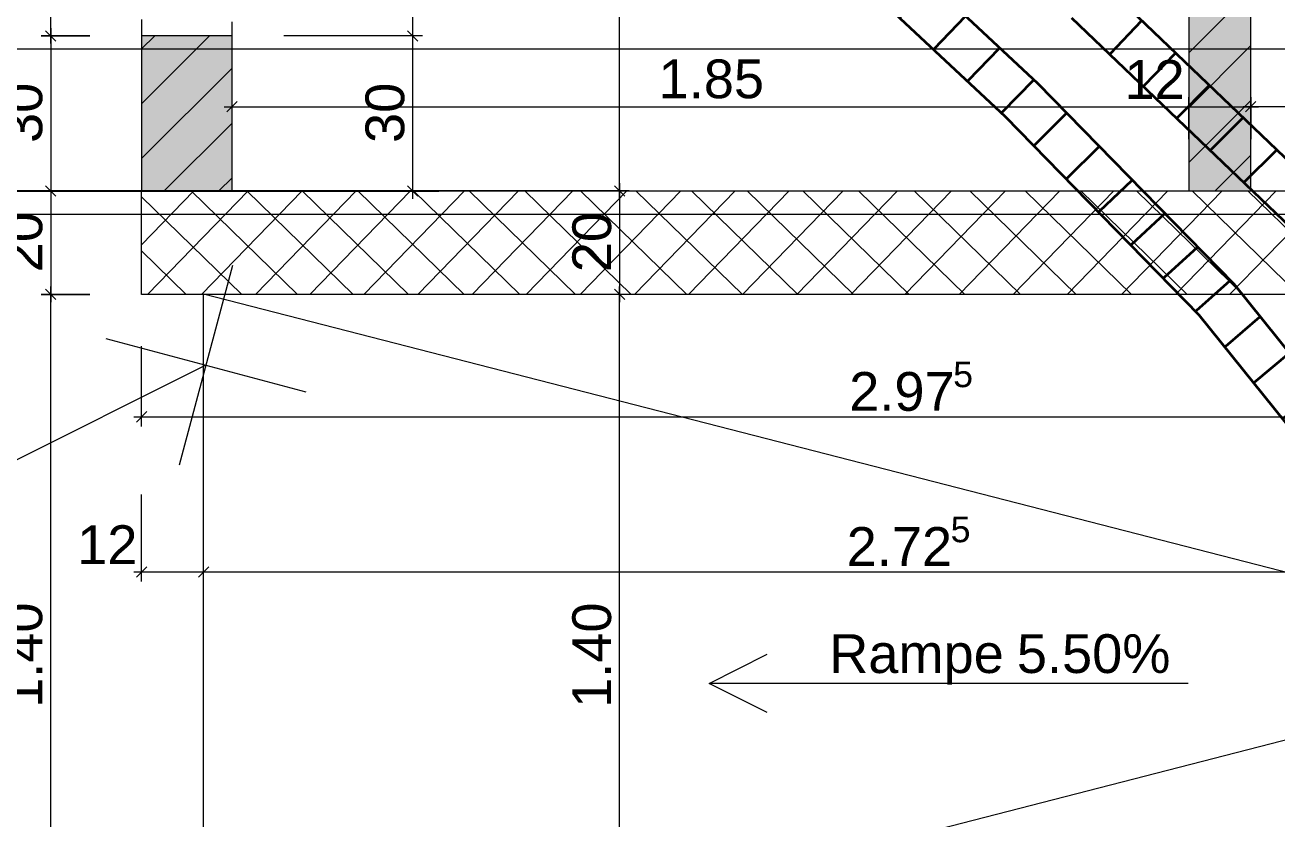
# Model space of a CAD drawing. Extents: x 0 to 1189, y 0 to 841.
# Drawn here: x 161.24 to 209.65, y 610.44 to 641.16 of the extents above; entities that cross this region are included whole.
import ezdxf
from ezdxf.lldxf.tags import DXFTag

# ---------------------------------------------------------------- set-up
doc = ezdxf.new("R2010")
doc.units = 0
doc.layers.get('0').update_dxf_attribs({"lineweight": 35})
for name, color, linetype, lineweight in [('211.5 Stahlbeton Kontur', 7, 'Continuous', 25), ('211.5 Stahlbeton Schraffur', 7, 'Continuous', 25), ('211.6 Mauerwerk Kontur', 7, 'Continuous', 25), ('255 Plangrafiken', 7, 'Continuous', 25), ('273.0 Innentüren', 7, 'Continuous', 25), ('Bemassung', 7, 'Continuous', 25), ('Gebäude Kontur', 7, 'Continuous', 25), ('Hilfskörper', 7, 'Continuous', 25), ('Höhenkoten', 7, 'Continuous', 25)]:
    doc.layers.add(name, color=color, linetype=linetype, lineweight=lineweight)
doc.layers.add('L_Abluft_eingelegt', color=7, linetype='fein_strichliert', lineweight=35, true_color=0xffcc00)
doc.layers.add('L_Mass', color=5, linetype='Continuous', lineweight=25, true_color=0x0000ff)
doc.styles.get("Standard").update_dxf_attribs({"font": 'arial.ttf'})
tags = doc.linetypes.add('fein_strichliert', pattern=[4, 1, -2, 1]).pattern_tags.tags
tags[8:9] = [DXFTag(74, 4), DXFTag(75, 0), DXFTag(340, '0'), DXFTag(46, 0.0), DXFTag(50, 0.0), DXFTag(44, 0.0), DXFTag(45, 0.0)]
tags[6:7] = [DXFTag(74, 4), DXFTag(75, 0), DXFTag(340, '0'), DXFTag(46, 0.0), DXFTag(50, 0.0), DXFTag(44, 0.0), DXFTag(45, 0.0)]
tags[4:5] = [DXFTag(74, 4), DXFTag(75, 0), DXFTag(340, '0'), DXFTag(46, 0.0), DXFTag(50, 0.0), DXFTag(44, 0.0), DXFTag(45, 0.0)]
tags = doc.linetypes.add('Strichlin_lang', pattern=[0.5, 0.3, -0.2]).pattern_tags.tags
tags[6:7] = [DXFTag(74, 4), DXFTag(75, 0), DXFTag(340, '0'), DXFTag(46, 1.0), DXFTag(50, 0.0), DXFTag(44, 0.0), DXFTag(45, 0.0)]
tags[4:5] = [DXFTag(74, 4), DXFTag(75, 0), DXFTag(340, '0'), DXFTag(46, 1.0), DXFTag(50, 0.0), DXFTag(44, 0.0), DXFTag(45, 0.0)]
tags = doc.linetypes.add('Wipeout_Contour', pattern=[1, 0, -1]).pattern_tags.tags
tags[6:7] = [DXFTag(74, 4), DXFTag(75, 0), DXFTag(340, '0'), DXFTag(46, 1.0), DXFTag(50, 0.0), DXFTag(44, 0.0), DXFTag(45, 0.0)]
tags[4:5] = [DXFTag(74, 4), DXFTag(75, 0), DXFTag(340, '0'), DXFTag(46, 1.0), DXFTag(50, 0.0), DXFTag(44, 0.0), DXFTag(45, 0.0)]

# ---------------------------------------------------------------- blocks, each defined once
blk = doc.blocks.new('Referenz-A0SO6TOG06', base_point=(4.401, 96.704))
at = {"layer": '211.5 Stahlbeton Kontur', "color": 0, "lineweight": 18}
for p, q in [((165.742, 634.741), (225.24, 634.741)), ((165.742, 630.74), (165.742, 634.741)), ((225.24, 630.74), (165.742, 630.74))]:
    blk.add_line(p, q, dxfattribs=at)
at = {"layer": '211.5 Stahlbeton Schraffur', "color": 0, "lineweight": 13}
for p, q in [((165.742, 632.658), (167.769, 634.741)), ((169.619, 630.74), (165.742, 634.512)), ((165.968, 630.74), (169.862, 634.741)), ((171.77, 630.74), (167.657, 634.741)), ((168.061, 630.74), (171.954, 634.741)), ((173.921, 630.74), (169.808, 634.741)), ((170.154, 630.74), (174.047, 634.741)), ((176.072, 630.74), (171.959, 634.741)), ((172.246, 630.74), (176.14, 634.741)), ((178.223, 630.74), (174.11, 634.741)), ((174.339, 630.74), (178.233, 634.741)), ((180.374, 630.74), (176.261, 634.741)), ((176.432, 630.74), (180.326, 634.741)), ((182.525, 630.74), (178.412, 634.741)), ((178.525, 630.74), (182.419, 634.741)), ((184.676, 630.74), (180.563, 634.741)), ((180.618, 630.74), (184.511, 634.741)), ((182.711, 630.74), (186.604, 634.741)), ((186.827, 630.74), (182.714, 634.741)), ((184.803, 630.74), (188.697, 634.741)), ((188.978, 630.74), (184.865, 634.741)), ((186.896, 630.74), (190.79, 634.741)), ((191.129, 630.74), (187.016, 634.741)), ((188.989, 630.74), (192.883, 634.741)), ((193.28, 630.74), (189.167, 634.741)), ((191.082, 630.74), (194.976, 634.741)), ((195.431, 630.74), (191.318, 634.741)), ((193.175, 630.74), (197.068, 634.741)), ((197.582, 630.74), (193.469, 634.741)), ((195.268, 630.74), (199.161, 634.741)), ((199.733, 630.74), (195.62, 634.741)), ((197.36, 630.74), (201.254, 634.741)), ((201.884, 630.74), (197.771, 634.741)), ((199.453, 630.74), (203.347, 634.741)), ((204.035, 630.74), (199.922, 634.741)), ((201.546, 630.74), (205.44, 634.741)), ((206.186, 630.74), (202.073, 634.741)), ((203.639, 630.74), (207.532, 634.741)), ((208.337, 630.74), (204.224, 634.741)), ((205.732, 630.74), (209.625, 634.741)), ((210.488, 630.74), (206.375, 634.741)), ((207.825, 630.74), (211.718, 634.741)), ((212.639, 630.74), (208.526, 634.741)), ((167.468, 630.74), (165.742, 632.419))]:
    blk.add_line(p, q, dxfattribs=at)
at = {"layer": '211.6 Mauerwerk Kontur', "color": 0, "lineweight": 18}
for p, q in [((206.245, 728.44), (206.242, 634.74)), ((208.642, 634.74), (208.645, 728.44)), ((165.742, 640.741), (165.742, 634.741)), ((169.242, 640.741), (165.742, 640.741)), ((169.242, 634.741), (169.242, 640.741)), ((165.742, 634.741), (169.242, 634.741)), ((206.242, 634.74), (208.642, 634.74))]:
    blk.add_line(p, q, dxfattribs=at)
at = {"layer": '255 Plangrafiken', "color": 0, "linetype": 'Wipeout_Contour', "lineweight": 0, "ltscale": 25.640941}
for p, q in [((206.245, 728.44), (206.242, 634.74)), ((208.642, 634.74), (208.645, 728.44)), ((206.242, 634.74), (208.642, 634.74))]:
    blk.add_line(p, q, dxfattribs=at)
at = {"layer": '255 Plangrafiken', "color": 0, "lineweight": 13}
for p, q in [((206.242, 640.084), (208.642, 642.484)), ((165.742, 640.234), (166.25, 640.741)), ((165.742, 638.113), (168.371, 640.741)), ((206.242, 637.962), (208.642, 640.363)), ((165.742, 635.991), (169.242, 639.491)), ((206.242, 635.841), (208.642, 638.241)), ((166.613, 634.741), (169.242, 637.37)), ((207.262, 634.74), (208.642, 636.12)), ((168.735, 634.741), (169.242, 635.248))]:
    blk.add_line(p, q, dxfattribs=at)
at = {"layer": '255 Plangrafiken', "color": 0, "linetype": 'Wipeout_Contour', "lineweight": 0, "ltscale": 24.14898}
for p, q in [((169.242, 640.741), (165.742, 640.741)), ((165.742, 640.741), (165.742, 634.741)), ((169.242, 634.741), (169.242, 640.741)), ((165.742, 634.741), (169.242, 634.741))]:
    blk.add_line(p, q, dxfattribs=at)
at = {"layer": '255 Plangrafiken', "color": 7, "linetype": 'Wipeout_Contour', "lineweight": 0, "ltscale": 25.640941, "true_color": 0xffffff}
for points in [[(208.642, 634.74), (206.242, 634.74), (208.645, 728.44)], [(206.242, 634.74), (208.645, 728.44), (206.245, 728.44)], [(208.642, 634.74), (208.642, 634.74), (206.242, 634.74)]]:
    blk.add_solid(points, dxfattribs=at)
at = {"layer": '255 Plangrafiken', "color": 7, "linetype": 'Wipeout_Contour', "lineweight": 0, "ltscale": 24.14898, "true_color": 0xffffff}
for points in [[(169.242, 634.741), (165.742, 634.741), (169.242, 640.741)], [(165.742, 634.741), (169.242, 640.741), (165.742, 640.741)], [(169.242, 640.741), (165.742, 640.741), (165.742, 640.741)], [(169.242, 634.741), (169.242, 634.741), (165.742, 634.741)]]:
    blk.add_solid(points, dxfattribs=at)
at = {"layer": '273.0 Innentüren', "color": 0, "lineweight": 13}
for p, q in [((165.742, 641.381), (165.742, 640.741)), ((169.242, 640.741), (169.242, 641.281))]:
    blk.add_line(p, q, dxfattribs=at)
at = {"layer": 'Bemassung', "color": 0, "lineweight": 13}
for p, q in [((184.23, 634.741), (184.23, 728.441)), ((162.23, 640.741), (162.23, 660.341)), ((176.23, 640.741), (176.23, 660.341)), ((163.742, 640.741), (161.855, 640.741)), ((161.855, 640.741), (163.742, 640.741)), ((162.03, 640.941), (162.43, 640.541)), ((162.43, 640.541), (162.03, 640.941)), ((162.23, 641.041), (162.23, 640.741)), ((162.23, 640.441), (162.23, 640.741)), ((162.23, 640.741), (162.23, 634.741)), ((176.605, 640.741), (171.242, 640.741)), ((176.605, 640.741), (171.242, 640.741)), ((176.43, 640.541), (176.03, 640.941)), ((176.03, 640.941), (176.43, 640.541)), ((176.23, 640.741), (176.23, 641.041)), ((176.23, 634.741), (176.23, 640.741)), ((176.23, 640.441), (176.23, 640.741)), ((169.442, 638.201), (169.042, 637.801)), ((169.242, 636.741), (169.242, 638.376)), ((206.042, 637.801), (206.442, 638.201)), ((206.442, 638.201), (206.042, 637.801)), ((206.242, 636.741), (206.242, 638.376)), ((206.242, 636.74), (206.242, 638.376)), ((208.442, 637.801), (208.842, 638.201)), ((208.842, 638.201), (208.442, 637.801)), ((208.642, 636.74), (208.642, 638.376)), ((208.642, 638.376), (208.642, 636.741)), ((168.942, 638.001), (169.242, 638.001)), ((169.242, 638.001), (206.242, 638.001)), ((205.942, 638.001), (206.242, 638.001)), ((206.242, 638.001), (206.542, 638.001)), ((206.242, 638.001), (208.642, 638.001)), ((208.642, 638.001), (208.342, 638.001)), ((208.642, 638.001), (208.942, 638.001)), ((225.24, 638.001), (208.642, 638.001)), ((162.43, 634.541), (162.03, 634.941)), ((162.03, 634.941), (162.43, 634.541)), ((162.23, 635.041), (162.23, 634.741)), ((176.03, 634.941), (176.43, 634.541)), ((184.03, 634.941), (184.43, 634.541)), ((184.431, 634.541), (184.031, 634.941)), ((184.231, 635.041), (184.231, 634.741)), ((161.855, 634.741), (163.742, 634.741)), ((161.855, 634.741), (163.742, 634.741)), ((162.23, 634.741), (162.23, 630.74)), ((162.23, 634.741), (162.23, 634.441)), ((176.605, 634.741), (171.242, 634.741)), ((173.742, 634.741), (184.606, 634.741)), ((176.23, 634.441), (176.23, 634.741)), ((184.605, 634.741), (177.242, 634.741)), ((184.23, 634.441), (184.23, 634.741)), ((184.231, 634.741), (184.231, 630.741)), ((162.43, 630.54), (162.03, 630.94)), ((162.03, 630.94), (162.43, 630.54)), ((162.23, 630.74), (162.23, 631.04)), ((184.43, 630.54), (184.03, 630.94)), ((184.031, 630.941), (184.431, 630.541)), ((184.23, 630.74), (184.23, 631.04)), ((163.742, 630.74), (161.855, 630.74)), ((161.855, 630.74), (163.742, 630.74)), ((162.23, 602.741), (162.23, 630.74)), ((162.23, 630.74), (162.23, 630.44)), ((173.742, 630.741), (184.606, 630.741)), ((184.605, 630.74), (173.742, 630.74)), ((184.23, 602.741), (184.23, 630.74)), ((184.231, 630.741), (184.231, 630.441)), ((165.742, 625.626), (165.742, 628.74)), ((165.942, 626.201), (165.542, 625.801)), ((165.442, 626.001), (165.742, 626.001)), ((165.742, 626.001), (225.24, 626.001)), ((165.742, 619.626), (165.742, 623.001)), ((168.142, 619.626), (168.142, 623.001)), ((168.143, 619.626), (168.143, 623.001)), ((165.442, 620.001), (165.742, 620.001)), ((165.942, 620.201), (165.542, 619.801)), ((165.742, 620.001), (168.142, 620.001)), ((167.843, 620.001), (168.143, 620.001)), ((167.942, 619.801), (168.342, 620.201)), ((168.343, 620.201), (167.943, 619.801)), ((168.142, 620.001), (168.442, 620.001)), ((168.143, 620.001), (222.643, 620.001))]:
    blk.add_line(p, q, dxfattribs=at)
at = {"layer": 'Gebäude Kontur', "color": 0, "linetype": 'Strichlin_lang', "lineweight": 13, "ltscale": 0.13}
for p, q in [((125.943, 640.242), (289.943, 640.237)), ((132.351, 633.842), (296.343, 633.837))]:
    blk.add_line(p, q, dxfattribs=at)
at = {"layer": 'Hilfskörper', "color": 0, "lineweight": 13}
for p, q in [((222.641, 616.74), (168.143, 630.741)), ((168.143, 630.741), (222.641, 630.741)), ((168.143, 602.74), (168.143, 630.741)), ((222.641, 616.739), (168.142, 602.741))]:
    blk.add_line(p, q, dxfattribs=at)
at = {"layer": 'Höhenkoten', "color": 0, "lineweight": 13}
for p, q in [((169.265, 631.862), (167.194, 624.135)), ((164.366, 629.034), (172.093, 626.963)), ((168.23, 627.999), (160.23, 624.001)), ((187.693, 615.688), (189.943, 616.813)), ((189.943, 614.563), (187.693, 615.688)), ((206.218, 615.688), (187.693, 615.688))]:
    blk.add_line(p, q, dxfattribs=at)
at = {"layer": 'Bemassung', "color": 0, "linetype": 'Continuous', "lineweight": 13, "ltscale": 0.13, "attachment_point": 1}
for s, insert, char_height in [('{\\fArial;1.85}', (185.74, 639.829), 1.5), ('{\\fArial;12}', (203.754, 639.805), 1.5), ('{\\fArial;5}', (197.132, 628.139), 0.99), ('{\\fArial;2.97}', (193.111, 627.734), 1.5), ('{\\fArial;12}', (163.254, 621.805), 1.5), ('{\\fArial;2.72}', (193.014, 621.735), 1.5), ('{\\fArial;5}', (197.034, 622.14), 0.99)]:
    blk.add_mtext(s, dxfattribs=dict(at, insert=insert, char_height=char_height))
at = {"layer": 'Bemassung', "color": 0, "linetype": 'Continuous', "lineweight": 13, "ltscale": 0.13, "char_height": 1.5, "attachment_point": 1, "rotation": 90}
for s, insert in [('{\\fArial;30}', (160.403, 636.597)), ('{\\fArial;30}', (174.403, 636.597)), ('{\\fArial;20}', (160.403, 631.596)), ('{\\fArial;20}', (182.404, 631.597)), ('{\\fArial;1.40}', (160.401, 614.739)), ('{\\fArial;1.40}', (182.401, 614.739))]:
    blk.add_mtext(s, dxfattribs=dict(at, insert=insert))
at = {"layer": 'Höhenkoten', "color": 0, "lineweight": 13, "char_height": 1.5, "attachment_point": 1}
for s, insert in [('{\\fArial;Rampe}', (192.338, 617.589)), ('{\\fArial;5.50%}', (199.595, 617.589))]:
    blk.add_mtext(s, dxfattribs=dict(at, insert=insert))
blk = doc.blocks.new('Lüftungsrohr ComfoTube 90_ Rolle à 50 m-A0SO6TTY06', base_point=(180.34, 582.96))
at = {"color": 0, "linetype": 'ByBlock', "lineweight": -2, "ltscale": 0.35}
for p, q in [((184.244, 653.555), (184.477, 653.788)), ((184.477, 653.788), (184.562, 653.873)), ((184.562, 653.873), (192.479, 646.312)), ((183.926, 653.236), (183.608, 652.918)), ((183.926, 653.236), (184.244, 653.555)), ((183.375, 652.685), (183.29, 652.6)), ((183.608, 652.918), (183.375, 652.685)), ((183.29, 652.6), (191.243, 645.004)), ((185.842, 652.613), (184.613, 651.373)), ((187.141, 651.373), (185.918, 650.127)), ((188.44, 650.133), (187.222, 648.881)), ((189.739, 648.892), (188.527, 647.635)), ((191.037, 647.652), (189.832, 646.389)), ((192.336, 646.412), (191.136, 645.143)), ((192.479, 646.312), (200.398, 638.906)), ((191.243, 645.004), (199.14, 637.62)), ((193.651, 645.18), (192.449, 643.914)), ((194.968, 643.948), (193.761, 642.686)), ((196.284, 642.717), (195.074, 641.458)), ((197.6, 641.486), (196.387, 640.23)), ((198.917, 640.255), (197.7, 639.003)), ((200.233, 639.024), (199.013, 637.775)), ((200.398, 638.906), (207.987, 631.146)), ((201.505, 637.736), (200.271, 636.501)), ((199.14, 637.62), (206.638, 629.952)), ((202.771, 636.442), (201.522, 635.222)), ((204.037, 635.148), (202.773, 633.942)), ((205.302, 633.853), (204.025, 632.663)), ((206.568, 632.558), (205.276, 631.384)), ((207.833, 631.264), (206.528, 630.105)), ((207.987, 631.146), (214.888, 622.54)), ((206.638, 629.952), (213.426, 621.487)), ((208.981, 629.863), (207.66, 628.722)), ((210.115, 628.449), (208.778, 627.326)), ((211.249, 627.036), (209.896, 625.931)), ((212.382, 625.622), (211.015, 624.536)), ((213.516, 624.208), (212.134, 623.142)), ((214.649, 622.795), (213.252, 621.747)), ((214.888, 622.54), (217.987, 617.738)), ((213.426, 621.487), (216.436, 616.823)), ((215.669, 621.28), (214.24, 620.276)), ((216.662, 619.743), (215.199, 618.789)), ((217.654, 618.205), (216.159, 617.302)), ((217.987, 617.738), (220.777, 612.546)), ((216.436, 616.823), (219.155, 611.762)), ((218.557, 616.621), (217.037, 615.761)), ((219.42, 615.015), (217.879, 614.195)), ((220.282, 613.41), (218.72, 612.629)), ((220.777, 612.546), (223.219, 606.892)), ((219.155, 611.762), (221.536, 606.25)), ((221.081, 611.774), (219.499, 611.033)), ((221.804, 610.101), (220.204, 609.401)), ((222.526, 608.428), (220.909, 607.769)), ((223.237, 606.751), (221.604, 606.133)), ((223.219, 606.892), (225.265, 600.73)), ((221.536, 606.25), (223.542, 600.208)), ((223.808, 605.031), (222.167, 604.437)), ((224.38, 603.31), (222.73, 602.74)), ((224.951, 601.59), (223.293, 601.044)), ((225.265, 600.73), (225.669, 599.256)), ((223.542, 600.208), (223.928, 598.8)), ((225.483, 599.834), (223.804, 599.356)), ((225.669, 599.256), (226.04, 597.773)), ((223.928, 598.8), (224.284, 597.375)), ((225.944, 598.046), (224.241, 597.658)), ((226.04, 597.773), (226.641, 594.829)), ((224.284, 597.375), (224.864, 594.538)), ((226.322, 596.255), (224.607, 595.927)), ((226.641, 594.829), (226.993, 591.975)), ((224.864, 594.538), (225.194, 591.862)), ((226.66, 594.454), (224.934, 594.192)), ((226.887, 592.613), (225.147, 592.46)), ((185.851, 592.081), (183.698, 591.634)), ((184.99, 590.092), (184.645, 591.804)), ((188.362, 592.071), (185.851, 592.081)), ((186.634, 590.306), (186.553, 592.051)), ((188.325, 590.289), (188.46, 592.03)), ((191.169, 591.702), (188.362, 592.071)), ((190.022, 590.065), (190.332, 591.784)), ((200.672, 589.263), (191.169, 591.702)), ((225.194, 591.862), (225.202, 589.457)), ((226.993, 591.975), (227.001, 589.344)), ((183.698, 591.634), (182.714, 591.167)), ((191.742, 589.725), (192.137, 591.425)), ((182.714, 591.167), (181.88, 590.537)), ((183.596, 589.616), (182.671, 591.097)), ((193.48, 589.278), (193.886, 590.976)), ((226.97, 590.756), (225.224, 590.726)), ((181.88, 590.537), (181.206, 589.724)), ((186.032, 590.281), (184.275, 589.916)), ((188.24, 590.272), (186.032, 590.281)), ((190.827, 589.932), (188.24, 590.272)), ((195.218, 588.832), (195.635, 590.528)), ((184.275, 589.916), (183.652, 589.621)), ((200.187, 587.529), (190.827, 589.932)), ((196.955, 588.386), (197.384, 590.079)), ((181.206, 589.724), (180.719, 588.745)), ((182.643, 588.638), (181.139, 589.524)), ((183.652, 589.621), (183.132, 589.227)), ((198.693, 587.94), (199.133, 589.63)), ((203.21, 588.492), (200.672, 589.263)), ((225.202, 589.457), (225.07, 588.442)), ((227.001, 589.344), (226.841, 588.103)), ((183.132, 589.227), (182.724, 588.736)), ((200.427, 587.485), (200.882, 589.17)), ((226.911, 588.86), (225.174, 589.03)), ((180.719, 588.745), (180.432, 587.618)), ((182.724, 588.736), (182.416, 588.115)), ((202.129, 586.968), (202.624, 588.642)), ((205.734, 587.725), (203.21, 588.492)), ((225.07, 588.442), (224.837, 587.528)), ((182.416, 588.115), (182.214, 587.327)), ((203.846, 586.446), (204.351, 588.117)), ((226.841, 588.103), (226.553, 586.974)), ((180.432, 587.618), (180.34, 586.382)), ((182.181, 587.262), (180.453, 587.514)), ((182.214, 587.327), (182.139, 586.315)), ((202.687, 586.77), (200.187, 587.529)), ((205.572, 585.924), (206.071, 587.597)), ((208.229, 586.986), (205.734, 587.725)), ((224.837, 587.528), (224.636, 587.017)), ((226.501, 586.92), (224.84, 587.456)), ((207.305, 585.411), (207.791, 587.088)), ((210.667, 586.305), (208.229, 586.986)), ((224.636, 587.017), (224.392, 586.565)), ((226.553, 586.974), (226.271, 586.257)), ((180.34, 586.382), (180.34, 586.195)), ((180.46, 586.349), (180.34, 586.349)), ((180.79, 586.349), (180.46, 586.349)), ((181.24, 586.349), (180.79, 586.349)), ((181.24, 586.349), (181.69, 586.349)), ((181.69, 586.349), (182.019, 586.349)), ((182.019, 586.349), (182.14, 586.349)), ((205.217, 586.001), (202.687, 586.77)), ((209.046, 584.918), (209.513, 586.6)), ((224.392, 586.565), (224.123, 586.199)), ((180.34, 586.195), (180.34, 586.043)), ((180.46, 586.145), (180.34, 586.042)), ((180.34, 586.043), (180.34, 585.891)), ((180.34, 586.042), (180.46, 585.94)), ((180.34, 585.891), (180.34, 585.736)), ((180.79, 586.219), (180.46, 586.145)), ((180.46, 585.94), (180.79, 585.866)), ((181.24, 586.247), (180.79, 586.219)), ((180.79, 585.866), (181.24, 585.838)), ((181.69, 586.219), (181.24, 586.247)), ((181.24, 585.838), (181.69, 585.866)), ((182.019, 586.145), (181.69, 586.219)), ((181.69, 585.866), (182.019, 585.94)), ((182.14, 586.042), (182.019, 586.145)), ((182.019, 585.94), (182.14, 586.042)), ((182.139, 586.315), (182.139, 586.194)), ((182.139, 586.194), (182.139, 586.042)), ((182.139, 586.042), (182.139, 585.89)), ((182.139, 585.89), (182.139, 585.736)), ((207.732, 585.257), (205.217, 586.001)), ((212.554, 585.823), (210.667, 586.305)), ((210.797, 584.443), (211.237, 586.132)), ((224.123, 586.199), (223.489, 585.633)), ((225.448, 585.019), (224.176, 586.215)), ((226.271, 586.257), (225.916, 585.6)), ((180.46, 585.736), (180.34, 585.736)), ((180.79, 585.736), (180.46, 585.736)), ((181.24, 585.736), (180.79, 585.736)), ((181.24, 585.736), (181.69, 585.736)), ((181.69, 585.736), (182.019, 585.736)), ((182.019, 585.736), (182.14, 585.736)), ((214.367, 585.413), (212.554, 585.823)), ((212.565, 584.003), (212.962, 585.704)), ((216.091, 585.09), (214.367, 585.413)), ((223.489, 585.633), (222.698, 585.217)), ((225.916, 585.6), (225.462, 584.983)), ((210.203, 584.567), (207.732, 585.257)), ((214.351, 583.613), (214.692, 585.325)), ((217.708, 584.868), (216.091, 585.09)), ((216.163, 583.291), (216.424, 585.017)), ((221.712, 584.931), (220.539, 584.779)), ((222.698, 585.217), (221.712, 584.931)), ((223.761, 583.773), (222.989, 585.34)), ((225.462, 584.983), (224.523, 584.143)), ((212.132, 584.074), (210.203, 584.567)), ((219.197, 584.76), (217.708, 584.868)), ((218.007, 583.069), (218.152, 584.809)), ((220.539, 584.779), (219.197, 584.76)), ((219.893, 582.997), (219.861, 584.743)), ((221.823, 583.159), (221.513, 584.877)), ((214.003, 583.651), (212.132, 584.074)), ((224.523, 584.143), (223.374, 583.54)), ((215.803, 583.313), (214.003, 583.651)), ((223.374, 583.54), (222.081, 583.165)), ((217.52, 583.077), (215.803, 583.313)), ((219.145, 582.96), (217.52, 583.077)), ((220.668, 582.981), (219.145, 582.96)), ((222.081, 583.165), (220.668, 582.981))]:
    blk.add_line(p, q, dxfattribs=at)
blk = doc.blocks.new('Lüftungsrohr ComfoTube 90_ Rolle à 50 m-A0SO6TUG06', base_point=(154.799, 498.691))
at = {"color": 0, "linetype": 'ByBlock', "lineweight": -2, "ltscale": 0.35}
for p, q in [((202.936, 642.76), (212.073, 634.009)), ((201.714, 641.439), (210.767, 632.768)), ((204.408, 641.314), (203.208, 640.045)), ((205.713, 640.063), (204.502, 638.805)), ((207.019, 638.813), (205.797, 637.566)), ((208.324, 637.562), (207.091, 636.326)), ((209.63, 636.311), (208.385, 635.087))]:
    blk.add_line(p, q, dxfattribs=at)
blk = doc.blocks.new('Maß-A0SO6TV006', base_point=(141.629, 455.611))
at = {"color": 0, "linetype": 'ByBlock', "lineweight": -2, "ltscale": 0.25}
blk.add_line((146.712, 634.741), (177.242, 634.741), dxfattribs=at)

msp = doc.modelspace()

# ---------------------------------------------------------------- block references
at = {"color": 8, "lineweight": 25, "ltscale": 0.25, "true_color": 0x808080}
msp.add_blockref('Referenz-A0SO6TOG06', (4.401, 96.704), dxfattribs=at)
at = {"layer": 'L_Abluft_eingelegt', "linetype": 'Continuous', "ltscale": 0.35}
for name, p in [('Lüftungsrohr ComfoTube 90_ Rolle à 50 m-A0SO6TUG06', (154.799, 498.691)), ('Lüftungsrohr ComfoTube 90_ Rolle à 50 m-A0SO6TTY06', (180.34, 582.96))]:
    msp.add_blockref(name, p, dxfattribs=at)
at = {"layer": 'L_Mass', "ltscale": 0.25}
msp.add_blockref('Maß-A0SO6TV006', (141.629, 455.611), dxfattribs=at)

doc.saveas('drawing.dxf')
